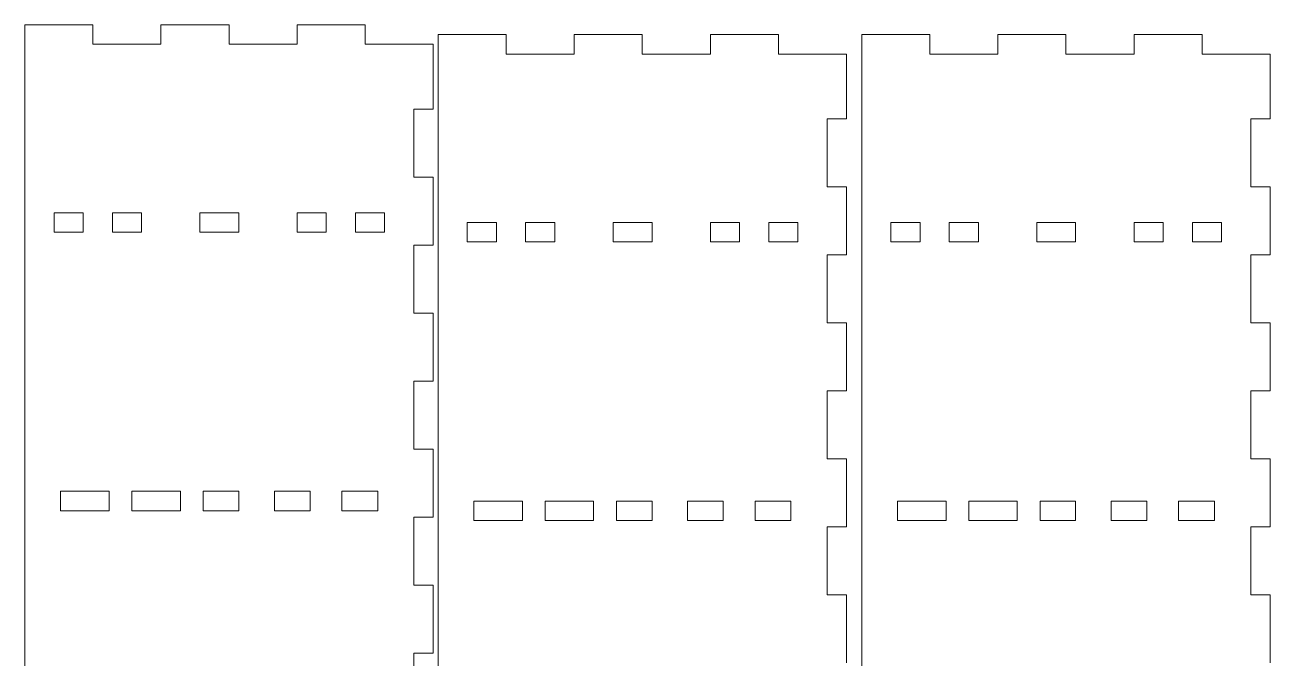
# Model space of a CAD drawing. Header units: inches. Extents: x 5 to 605, y -424 to -26.
# Drawn here: x 269.9 to 462, y -124.1 to -26.3 of the extents above; entities that cross this region are included whole.
import ezdxf

# ---------------------------------------------------------------- set-up
doc = ezdxf.new("R2010")
doc.units = ezdxf.units.IN
doc.header["$MEASUREMENT"] = 0
doc.layers.add('Layer 1', color=7, linetype='Continuous')

# ---------------------------------------------------------------- blocks, each defined once
blk = doc.blocks.new('block 499')
at = {"layer": 'Layer 1', "lineweight": 0}
blk.add_lwpolyline([(459.03, -82.82), (462.03, -82.82)], dxfattribs=at)
blk = doc.blocks.new('block 500')
at = {"layer": 'Layer 1', "lineweight": 0}
blk.add_lwpolyline([(459.03, -93.32), (462.03, -93.32)], dxfattribs=at)
blk = doc.blocks.new('block 501')
at = {"layer": 'Layer 1', "lineweight": 0}
blk.add_lwpolyline([(459.03, -103.82), (462.03, -103.82)], dxfattribs=at)
blk = doc.blocks.new('block 502')
at = {"layer": 'Layer 1', "lineweight": 0}
blk.add_lwpolyline([(459.03, -114.32), (462.03, -114.32)], dxfattribs=at)
blk = doc.blocks.new('block 505')
at = {"layer": 'Layer 1', "lineweight": 0}
blk.add_lwpolyline([(459.03, -40.82), (462.03, -40.82)], dxfattribs=at)
blk = doc.blocks.new('block 506')
at = {"layer": 'Layer 1', "lineweight": 0}
blk.add_lwpolyline([(459.03, -51.32), (462.03, -51.32)], dxfattribs=at)
blk = doc.blocks.new('block 507')
at = {"layer": 'Layer 1', "lineweight": 0}
blk.add_lwpolyline([(459.03, -61.82), (462.03, -61.82)], dxfattribs=at)
blk = doc.blocks.new('block 508')
at = {"layer": 'Layer 1', "lineweight": 0}
blk.add_lwpolyline([(459.03, -72.32), (462.03, -72.32)], dxfattribs=at)
blk = doc.blocks.new('block 509')
at = {"layer": 'Layer 1', "lineweight": 0}
blk.add_lwpolyline([(399.03, -27.82), (409.53, -27.82)], dxfattribs=at)
blk = doc.blocks.new('block 510')
at = {"layer": 'Layer 1', "lineweight": 0}
blk.add_lwpolyline([(451.53, -30.82), (462.03, -30.82)], dxfattribs=at)
blk = doc.blocks.new('block 511')
at = {"layer": 'Layer 1', "lineweight": 0}
blk.add_lwpolyline([(441.03, -27.82), (451.53, -27.82)], dxfattribs=at)
blk = doc.blocks.new('block 512')
at = {"layer": 'Layer 1', "lineweight": 0}
blk.add_lwpolyline([(409.53, -30.82), (420.03, -30.82)], dxfattribs=at)
blk = doc.blocks.new('block 513')
at = {"layer": 'Layer 1', "lineweight": 0}
blk.add_lwpolyline([(420.03, -27.82), (430.53, -27.82)], dxfattribs=at)
blk = doc.blocks.new('block 514')
at = {"layer": 'Layer 1', "lineweight": 0}
blk.add_lwpolyline([(430.53, -30.82), (441.03, -30.82)], dxfattribs=at)
blk = doc.blocks.new('block 527')
at = {"layer": 'Layer 1', "lineweight": 0}
blk.add_lwpolyline([(393.67, -82.82), (396.67, -82.82)], dxfattribs=at)
blk = doc.blocks.new('block 528')
at = {"layer": 'Layer 1', "lineweight": 0}
blk.add_lwpolyline([(393.67, -93.32), (396.67, -93.32)], dxfattribs=at)
blk = doc.blocks.new('block 529')
at = {"layer": 'Layer 1', "lineweight": 0}
blk.add_lwpolyline([(393.67, -103.82), (396.67, -103.82)], dxfattribs=at)
blk = doc.blocks.new('block 530')
at = {"layer": 'Layer 1', "lineweight": 0}
blk.add_lwpolyline([(393.67, -114.32), (396.67, -114.32)], dxfattribs=at)
blk = doc.blocks.new('block 533')
at = {"layer": 'Layer 1', "lineweight": 0}
blk.add_lwpolyline([(393.67, -40.82), (396.67, -40.82)], dxfattribs=at)
blk = doc.blocks.new('block 534')
at = {"layer": 'Layer 1', "lineweight": 0}
blk.add_lwpolyline([(393.67, -51.32), (396.67, -51.32)], dxfattribs=at)
blk = doc.blocks.new('block 535')
at = {"layer": 'Layer 1', "lineweight": 0}
blk.add_lwpolyline([(393.67, -61.82), (396.67, -61.82)], dxfattribs=at)
blk = doc.blocks.new('block 536')
at = {"layer": 'Layer 1', "lineweight": 0}
blk.add_lwpolyline([(393.67, -72.32), (396.67, -72.32)], dxfattribs=at)
blk = doc.blocks.new('block 537')
at = {"layer": 'Layer 1', "lineweight": 0}
blk.add_lwpolyline([(333.67, -27.82), (344.17, -27.82)], dxfattribs=at)
blk = doc.blocks.new('block 538')
at = {"layer": 'Layer 1', "lineweight": 0}
blk.add_lwpolyline([(386.17, -30.82), (396.67, -30.82)], dxfattribs=at)
blk = doc.blocks.new('block 539')
at = {"layer": 'Layer 1', "lineweight": 0}
blk.add_lwpolyline([(375.67, -27.82), (386.17, -27.82)], dxfattribs=at)
blk = doc.blocks.new('block 540')
at = {"layer": 'Layer 1', "lineweight": 0}
blk.add_lwpolyline([(344.17, -30.82), (354.67, -30.82)], dxfattribs=at)
blk = doc.blocks.new('block 541')
at = {"layer": 'Layer 1', "lineweight": 0}
blk.add_lwpolyline([(354.67, -27.82), (365.17, -27.82)], dxfattribs=at)
blk = doc.blocks.new('block 542')
at = {"layer": 'Layer 1', "lineweight": 0}
blk.add_lwpolyline([(365.17, -30.82), (375.67, -30.82)], dxfattribs=at)
blk = doc.blocks.new('block 555')
at = {"layer": 'Layer 1', "lineweight": 0}
blk.add_lwpolyline([(329.92, -81.31), (332.92, -81.31)], dxfattribs=at)
blk = doc.blocks.new('block 556')
at = {"layer": 'Layer 1', "lineweight": 0}
blk.add_lwpolyline([(329.92, -91.81), (332.92, -91.81)], dxfattribs=at)
blk = doc.blocks.new('block 557')
at = {"layer": 'Layer 1', "lineweight": 0}
blk.add_lwpolyline([(329.92, -102.31), (332.92, -102.31)], dxfattribs=at)
blk = doc.blocks.new('block 558')
at = {"layer": 'Layer 1', "lineweight": 0}
blk.add_lwpolyline([(329.92, -112.81), (332.92, -112.81)], dxfattribs=at)
blk = doc.blocks.new('block 559')
at = {"layer": 'Layer 1', "lineweight": 0}
blk.add_lwpolyline([(329.92, -123.31), (332.92, -123.31)], dxfattribs=at)
blk = doc.blocks.new('block 561')
at = {"layer": 'Layer 1', "lineweight": 0}
blk.add_lwpolyline([(329.92, -39.31), (332.92, -39.31)], dxfattribs=at)
blk = doc.blocks.new('block 562')
at = {"layer": 'Layer 1', "lineweight": 0}
blk.add_lwpolyline([(329.92, -49.81), (332.92, -49.81)], dxfattribs=at)
blk = doc.blocks.new('block 563')
at = {"layer": 'Layer 1', "lineweight": 0}
blk.add_lwpolyline([(329.92, -60.31), (332.92, -60.31)], dxfattribs=at)
blk = doc.blocks.new('block 564')
at = {"layer": 'Layer 1', "lineweight": 0}
blk.add_lwpolyline([(329.92, -70.81), (332.92, -70.81)], dxfattribs=at)
blk = doc.blocks.new('block 565')
at = {"layer": 'Layer 1', "lineweight": 0}
blk.add_lwpolyline([(269.92, -26.31), (280.42, -26.31)], dxfattribs=at)
blk = doc.blocks.new('block 566')
at = {"layer": 'Layer 1', "lineweight": 0}
blk.add_lwpolyline([(322.42, -29.31), (332.92, -29.31)], dxfattribs=at)
blk = doc.blocks.new('block 567')
at = {"layer": 'Layer 1', "lineweight": 0}
blk.add_lwpolyline([(311.92, -26.31), (322.42, -26.31)], dxfattribs=at)
blk = doc.blocks.new('block 568')
at = {"layer": 'Layer 1', "lineweight": 0}
blk.add_lwpolyline([(280.42, -29.31), (290.92, -29.31)], dxfattribs=at)
blk = doc.blocks.new('block 569')
at = {"layer": 'Layer 1', "lineweight": 0}
blk.add_lwpolyline([(290.92, -26.31), (301.42, -26.31)], dxfattribs=at)
blk = doc.blocks.new('block 570')
at = {"layer": 'Layer 1', "lineweight": 0}
blk.add_lwpolyline([(301.42, -29.31), (311.92, -29.31)], dxfattribs=at)
blk = doc.blocks.new('block 912')
at = {"layer": 'Layer 1', "lineweight": 0}
blk.add_lwpolyline([(399.03, -27.82), (399.03, -208.82)], dxfattribs=at)
blk = doc.blocks.new('block 913')
at = {"layer": 'Layer 1', "lineweight": 0}
blk.add_lwpolyline([(462.03, -124.82), (462.03, -114.32)], dxfattribs=at)
blk = doc.blocks.new('block 914')
at = {"layer": 'Layer 1', "lineweight": 0}
blk.add_lwpolyline([(450.03, -59.82), (454.53, -59.82)], dxfattribs=at)
blk = doc.blocks.new('block 915')
at = {"layer": 'Layer 1', "lineweight": 0}
blk.add_lwpolyline([(450.03, -56.82), (454.53, -56.82)], dxfattribs=at)
blk = doc.blocks.new('block 916')
at = {"layer": 'Layer 1', "lineweight": 0}
blk.add_lwpolyline([(459.03, -114.32), (459.03, -103.82)], dxfattribs=at)
blk = doc.blocks.new('block 917')
at = {"layer": 'Layer 1', "lineweight": 0}
blk.add_lwpolyline([(432.03, -59.82), (432.03, -56.82)], dxfattribs=at)
blk = doc.blocks.new('block 918')
at = {"layer": 'Layer 1', "lineweight": 0}
blk.add_lwpolyline([(426.03, -59.82), (426.03, -56.82)], dxfattribs=at)
blk = doc.blocks.new('block 919')
at = {"layer": 'Layer 1', "lineweight": 0}
blk.add_lwpolyline([(417.03, -59.82), (417.03, -56.82)], dxfattribs=at)
blk = doc.blocks.new('block 920')
at = {"layer": 'Layer 1', "lineweight": 0}
blk.add_lwpolyline([(408.03, -59.82), (408.03, -56.82)], dxfattribs=at)
blk = doc.blocks.new('block 921')
at = {"layer": 'Layer 1', "lineweight": 0}
blk.add_lwpolyline([(403.53, -59.82), (403.53, -56.82)], dxfattribs=at)
blk = doc.blocks.new('block 922')
at = {"layer": 'Layer 1', "lineweight": 0}
blk.add_lwpolyline([(412.53, -59.82), (412.53, -56.82)], dxfattribs=at)
blk = doc.blocks.new('block 923')
at = {"layer": 'Layer 1', "lineweight": 0}
blk.add_lwpolyline([(441.03, -59.82), (441.03, -56.82)], dxfattribs=at)
blk = doc.blocks.new('block 924')
at = {"layer": 'Layer 1', "lineweight": 0}
blk.add_lwpolyline([(450.03, -59.82), (450.03, -56.82)], dxfattribs=at)
blk = doc.blocks.new('block 925')
at = {"layer": 'Layer 1', "lineweight": 0}
blk.add_lwpolyline([(454.53, -59.82), (454.53, -56.82)], dxfattribs=at)
blk = doc.blocks.new('block 926')
at = {"layer": 'Layer 1', "lineweight": 0}
blk.add_lwpolyline([(445.53, -59.82), (445.53, -56.82)], dxfattribs=at)
blk = doc.blocks.new('block 927')
at = {"layer": 'Layer 1', "lineweight": 0}
blk.add_lwpolyline([(403.53, -56.82), (408.03, -56.82)], dxfattribs=at)
blk = doc.blocks.new('block 928')
at = {"layer": 'Layer 1', "lineweight": 0}
blk.add_lwpolyline([(403.53, -59.82), (408.03, -59.82)], dxfattribs=at)
blk = doc.blocks.new('block 929')
at = {"layer": 'Layer 1', "lineweight": 0}
blk.add_lwpolyline([(412.53, -56.82), (417.03, -56.82)], dxfattribs=at)
blk = doc.blocks.new('block 930')
at = {"layer": 'Layer 1', "lineweight": 0}
blk.add_lwpolyline([(412.53, -59.82), (417.03, -59.82)], dxfattribs=at)
blk = doc.blocks.new('block 931')
at = {"layer": 'Layer 1', "lineweight": 0}
blk.add_lwpolyline([(426.03, -56.82), (432.03, -56.82)], dxfattribs=at)
blk = doc.blocks.new('block 932')
at = {"layer": 'Layer 1', "lineweight": 0}
blk.add_lwpolyline([(426.03, -59.82), (432.03, -59.82)], dxfattribs=at)
blk = doc.blocks.new('block 933')
at = {"layer": 'Layer 1', "lineweight": 0}
blk.add_lwpolyline([(441.03, -56.82), (445.53, -56.82)], dxfattribs=at)
blk = doc.blocks.new('block 934')
at = {"layer": 'Layer 1', "lineweight": 0}
blk.add_lwpolyline([(441.03, -59.82), (445.53, -59.82)], dxfattribs=at)
blk = doc.blocks.new('block 935')
at = {"layer": 'Layer 1', "lineweight": 0}
blk.add_lwpolyline([(462.03, -40.82), (462.03, -30.82)], dxfattribs=at)
blk = doc.blocks.new('block 936')
at = {"layer": 'Layer 1', "lineweight": 0}
blk.add_lwpolyline([(459.03, -51.32), (459.03, -40.82)], dxfattribs=at)
blk = doc.blocks.new('block 937')
at = {"layer": 'Layer 1', "lineweight": 0}
blk.add_lwpolyline([(462.03, -61.82), (462.03, -51.32)], dxfattribs=at)
blk = doc.blocks.new('block 938')
at = {"layer": 'Layer 1', "lineweight": 0}
blk.add_lwpolyline([(459.03, -72.32), (459.03, -61.82)], dxfattribs=at)
blk = doc.blocks.new('block 939')
at = {"layer": 'Layer 1', "lineweight": 0}
blk.add_lwpolyline([(462.03, -82.82), (462.03, -72.32)], dxfattribs=at)
blk = doc.blocks.new('block 940')
at = {"layer": 'Layer 1', "lineweight": 0}
blk.add_lwpolyline([(459.03, -93.32), (459.03, -82.82)], dxfattribs=at)
blk = doc.blocks.new('block 941')
at = {"layer": 'Layer 1', "lineweight": 0}
blk.add_lwpolyline([(462.03, -103.82), (462.03, -93.32)], dxfattribs=at)
blk = doc.blocks.new('block 950')
at = {"layer": 'Layer 1', "lineweight": 0}
blk.add_lwpolyline([(333.67, -27.82), (333.67, -208.82)], dxfattribs=at)
blk = doc.blocks.new('block 951')
at = {"layer": 'Layer 1', "lineweight": 0}
blk.add_lwpolyline([(396.67, -124.82), (396.67, -114.32)], dxfattribs=at)
blk = doc.blocks.new('block 952')
at = {"layer": 'Layer 1', "lineweight": 0}
blk.add_lwpolyline([(384.67, -59.82), (389.17, -59.82)], dxfattribs=at)
blk = doc.blocks.new('block 953')
at = {"layer": 'Layer 1', "lineweight": 0}
blk.add_lwpolyline([(384.67, -56.82), (389.17, -56.82)], dxfattribs=at)
blk = doc.blocks.new('block 954')
at = {"layer": 'Layer 1', "lineweight": 0}
blk.add_lwpolyline([(393.67, -114.32), (393.67, -103.82)], dxfattribs=at)
blk = doc.blocks.new('block 955')
at = {"layer": 'Layer 1', "lineweight": 0}
blk.add_lwpolyline([(366.67, -59.82), (366.67, -56.82)], dxfattribs=at)
blk = doc.blocks.new('block 956')
at = {"layer": 'Layer 1', "lineweight": 0}
blk.add_lwpolyline([(360.67, -59.82), (360.67, -56.82)], dxfattribs=at)
blk = doc.blocks.new('block 957')
at = {"layer": 'Layer 1', "lineweight": 0}
blk.add_lwpolyline([(351.67, -59.82), (351.67, -56.82)], dxfattribs=at)
blk = doc.blocks.new('block 958')
at = {"layer": 'Layer 1', "lineweight": 0}
blk.add_lwpolyline([(342.67, -59.82), (342.67, -56.82)], dxfattribs=at)
blk = doc.blocks.new('block 959')
at = {"layer": 'Layer 1', "lineweight": 0}
blk.add_lwpolyline([(338.17, -59.82), (338.17, -56.82)], dxfattribs=at)
blk = doc.blocks.new('block 960')
at = {"layer": 'Layer 1', "lineweight": 0}
blk.add_lwpolyline([(347.17, -59.82), (347.17, -56.82)], dxfattribs=at)
blk = doc.blocks.new('block 961')
at = {"layer": 'Layer 1', "lineweight": 0}
blk.add_lwpolyline([(375.67, -59.82), (375.67, -56.82)], dxfattribs=at)
blk = doc.blocks.new('block 962')
at = {"layer": 'Layer 1', "lineweight": 0}
blk.add_lwpolyline([(384.67, -59.82), (384.67, -56.82)], dxfattribs=at)
blk = doc.blocks.new('block 963')
at = {"layer": 'Layer 1', "lineweight": 0}
blk.add_lwpolyline([(389.17, -59.82), (389.17, -56.82)], dxfattribs=at)
blk = doc.blocks.new('block 964')
at = {"layer": 'Layer 1', "lineweight": 0}
blk.add_lwpolyline([(380.17, -59.82), (380.17, -56.82)], dxfattribs=at)
blk = doc.blocks.new('block 965')
at = {"layer": 'Layer 1', "lineweight": 0}
blk.add_lwpolyline([(338.17, -56.82), (342.67, -56.82)], dxfattribs=at)
blk = doc.blocks.new('block 966')
at = {"layer": 'Layer 1', "lineweight": 0}
blk.add_lwpolyline([(338.17, -59.82), (342.67, -59.82)], dxfattribs=at)
blk = doc.blocks.new('block 967')
at = {"layer": 'Layer 1', "lineweight": 0}
blk.add_lwpolyline([(347.17, -56.82), (351.67, -56.82)], dxfattribs=at)
blk = doc.blocks.new('block 968')
at = {"layer": 'Layer 1', "lineweight": 0}
blk.add_lwpolyline([(347.17, -59.82), (351.67, -59.82)], dxfattribs=at)
blk = doc.blocks.new('block 969')
at = {"layer": 'Layer 1', "lineweight": 0}
blk.add_lwpolyline([(360.67, -56.82), (366.67, -56.82)], dxfattribs=at)
blk = doc.blocks.new('block 970')
at = {"layer": 'Layer 1', "lineweight": 0}
blk.add_lwpolyline([(360.67, -59.82), (366.67, -59.82)], dxfattribs=at)
blk = doc.blocks.new('block 971')
at = {"layer": 'Layer 1', "lineweight": 0}
blk.add_lwpolyline([(375.67, -56.82), (380.17, -56.82)], dxfattribs=at)
blk = doc.blocks.new('block 972')
at = {"layer": 'Layer 1', "lineweight": 0}
blk.add_lwpolyline([(375.67, -59.82), (380.17, -59.82)], dxfattribs=at)
blk = doc.blocks.new('block 973')
at = {"layer": 'Layer 1', "lineweight": 0}
blk.add_lwpolyline([(396.67, -40.82), (396.67, -30.82)], dxfattribs=at)
blk = doc.blocks.new('block 974')
at = {"layer": 'Layer 1', "lineweight": 0}
blk.add_lwpolyline([(393.67, -51.32), (393.67, -40.82)], dxfattribs=at)
blk = doc.blocks.new('block 975')
at = {"layer": 'Layer 1', "lineweight": 0}
blk.add_lwpolyline([(396.67, -61.82), (396.67, -51.32)], dxfattribs=at)
blk = doc.blocks.new('block 976')
at = {"layer": 'Layer 1', "lineweight": 0}
blk.add_lwpolyline([(393.67, -72.32), (393.67, -61.82)], dxfattribs=at)
blk = doc.blocks.new('block 977')
at = {"layer": 'Layer 1', "lineweight": 0}
blk.add_lwpolyline([(396.67, -82.82), (396.67, -72.32)], dxfattribs=at)
blk = doc.blocks.new('block 978')
at = {"layer": 'Layer 1', "lineweight": 0}
blk.add_lwpolyline([(393.67, -93.32), (393.67, -82.82)], dxfattribs=at)
blk = doc.blocks.new('block 979')
at = {"layer": 'Layer 1', "lineweight": 0}
blk.add_lwpolyline([(396.67, -103.82), (396.67, -93.32)], dxfattribs=at)
blk = doc.blocks.new('block 988')
at = {"layer": 'Layer 1', "lineweight": 0}
blk.add_lwpolyline([(269.92, -26.31), (269.92, -207.31)], dxfattribs=at)
blk = doc.blocks.new('block 989')
at = {"layer": 'Layer 1', "lineweight": 0}
blk.add_lwpolyline([(332.92, -123.31), (332.92, -112.81)], dxfattribs=at)
blk = doc.blocks.new('block 990')
at = {"layer": 'Layer 1', "lineweight": 0}
blk.add_lwpolyline([(320.92, -58.31), (325.42, -58.31)], dxfattribs=at)
blk = doc.blocks.new('block 991')
at = {"layer": 'Layer 1', "lineweight": 0}
blk.add_lwpolyline([(320.92, -55.31), (325.42, -55.31)], dxfattribs=at)
blk = doc.blocks.new('block 992')
at = {"layer": 'Layer 1', "lineweight": 0}
blk.add_lwpolyline([(329.92, -112.81), (329.92, -102.31)], dxfattribs=at)
blk = doc.blocks.new('block 993')
at = {"layer": 'Layer 1', "lineweight": 0}
blk.add_lwpolyline([(302.92, -58.31), (302.92, -55.31)], dxfattribs=at)
blk = doc.blocks.new('block 994')
at = {"layer": 'Layer 1', "lineweight": 0}
blk.add_lwpolyline([(296.92, -58.31), (296.92, -55.31)], dxfattribs=at)
blk = doc.blocks.new('block 995')
at = {"layer": 'Layer 1', "lineweight": 0}
blk.add_lwpolyline([(287.92, -58.31), (287.92, -55.31)], dxfattribs=at)
blk = doc.blocks.new('block 996')
at = {"layer": 'Layer 1', "lineweight": 0}
blk.add_lwpolyline([(278.92, -58.31), (278.92, -55.31)], dxfattribs=at)
blk = doc.blocks.new('block 997')
at = {"layer": 'Layer 1', "lineweight": 0}
blk.add_lwpolyline([(274.42, -58.31), (274.42, -55.31)], dxfattribs=at)
blk = doc.blocks.new('block 998')
at = {"layer": 'Layer 1', "lineweight": 0}
blk.add_lwpolyline([(283.42, -58.31), (283.42, -55.31)], dxfattribs=at)
blk = doc.blocks.new('block 999')
at = {"layer": 'Layer 1', "lineweight": 0}
blk.add_lwpolyline([(311.92, -58.31), (311.92, -55.31)], dxfattribs=at)
blk = doc.blocks.new('block 1000')
at = {"layer": 'Layer 1', "lineweight": 0}
blk.add_lwpolyline([(320.92, -58.31), (320.92, -55.31)], dxfattribs=at)
blk = doc.blocks.new('block 1001')
at = {"layer": 'Layer 1', "lineweight": 0}
blk.add_lwpolyline([(325.42, -58.31), (325.42, -55.31)], dxfattribs=at)
blk = doc.blocks.new('block 1002')
at = {"layer": 'Layer 1', "lineweight": 0}
blk.add_lwpolyline([(316.42, -58.31), (316.42, -55.31)], dxfattribs=at)
blk = doc.blocks.new('block 1003')
at = {"layer": 'Layer 1', "lineweight": 0}
blk.add_lwpolyline([(274.42, -55.31), (278.92, -55.31)], dxfattribs=at)
blk = doc.blocks.new('block 1004')
at = {"layer": 'Layer 1', "lineweight": 0}
blk.add_lwpolyline([(274.42, -58.31), (278.92, -58.31)], dxfattribs=at)
blk = doc.blocks.new('block 1005')
at = {"layer": 'Layer 1', "lineweight": 0}
blk.add_lwpolyline([(283.42, -55.31), (287.92, -55.31)], dxfattribs=at)
blk = doc.blocks.new('block 1006')
at = {"layer": 'Layer 1', "lineweight": 0}
blk.add_lwpolyline([(283.42, -58.31), (287.92, -58.31)], dxfattribs=at)
blk = doc.blocks.new('block 1007')
at = {"layer": 'Layer 1', "lineweight": 0}
blk.add_lwpolyline([(296.92, -55.31), (302.92, -55.31)], dxfattribs=at)
blk = doc.blocks.new('block 1008')
at = {"layer": 'Layer 1', "lineweight": 0}
blk.add_lwpolyline([(296.92, -58.31), (302.92, -58.31)], dxfattribs=at)
blk = doc.blocks.new('block 1009')
at = {"layer": 'Layer 1', "lineweight": 0}
blk.add_lwpolyline([(311.92, -55.31), (316.42, -55.31)], dxfattribs=at)
blk = doc.blocks.new('block 1010')
at = {"layer": 'Layer 1', "lineweight": 0}
blk.add_lwpolyline([(311.92, -58.31), (316.42, -58.31)], dxfattribs=at)
blk = doc.blocks.new('block 1011')
at = {"layer": 'Layer 1', "lineweight": 0}
blk.add_lwpolyline([(332.92, -39.31), (332.92, -29.31)], dxfattribs=at)
blk = doc.blocks.new('block 1012')
at = {"layer": 'Layer 1', "lineweight": 0}
blk.add_lwpolyline([(329.92, -49.81), (329.92, -39.31)], dxfattribs=at)
blk = doc.blocks.new('block 1013')
at = {"layer": 'Layer 1', "lineweight": 0}
blk.add_lwpolyline([(332.92, -60.31), (332.92, -49.81)], dxfattribs=at)
blk = doc.blocks.new('block 1014')
at = {"layer": 'Layer 1', "lineweight": 0}
blk.add_lwpolyline([(329.92, -70.81), (329.92, -60.31)], dxfattribs=at)
blk = doc.blocks.new('block 1015')
at = {"layer": 'Layer 1', "lineweight": 0}
blk.add_lwpolyline([(332.92, -81.31), (332.92, -70.81)], dxfattribs=at)
blk = doc.blocks.new('block 1016')
at = {"layer": 'Layer 1', "lineweight": 0}
blk.add_lwpolyline([(329.92, -91.81), (329.92, -81.31)], dxfattribs=at)
blk = doc.blocks.new('block 1017')
at = {"layer": 'Layer 1', "lineweight": 0}
blk.add_lwpolyline([(332.92, -102.31), (332.92, -91.81)], dxfattribs=at)
blk = doc.blocks.new('block 1025')
at = {"layer": 'Layer 1', "lineweight": 0}
blk.add_lwpolyline([(329.92, -133.81), (329.92, -123.31)], dxfattribs=at)
blk = doc.blocks.new('block 1099')
at = {"layer": 'Layer 1', "lineweight": 0}
blk.add_lwpolyline([(423.03, -99.82), (423.03, -102.82)], dxfattribs=at)
blk = doc.blocks.new('block 1100')
at = {"layer": 'Layer 1', "lineweight": 0}
blk.add_lwpolyline([(412.03, -99.82), (412.03, -102.82)], dxfattribs=at)
blk = doc.blocks.new('block 1101')
at = {"layer": 'Layer 1', "lineweight": 0}
blk.add_lwpolyline([(451.53, -27.82), (451.53, -30.82)], dxfattribs=at)
blk = doc.blocks.new('block 1102')
at = {"layer": 'Layer 1', "lineweight": 0}
blk.add_lwpolyline([(441.03, -27.82), (441.03, -30.82)], dxfattribs=at)
blk = doc.blocks.new('block 1103')
at = {"layer": 'Layer 1', "lineweight": 0}
blk.add_lwpolyline([(430.53, -27.82), (430.53, -30.82)], dxfattribs=at)
blk = doc.blocks.new('block 1104')
at = {"layer": 'Layer 1', "lineweight": 0}
blk.add_lwpolyline([(420.03, -27.82), (420.03, -30.82)], dxfattribs=at)
blk = doc.blocks.new('block 1105')
at = {"layer": 'Layer 1', "lineweight": 0}
blk.add_lwpolyline([(409.53, -27.82), (409.53, -30.82)], dxfattribs=at)
blk = doc.blocks.new('block 1118')
at = {"layer": 'Layer 1', "lineweight": 0}
blk.add_lwpolyline([(357.67, -99.82), (357.67, -102.82)], dxfattribs=at)
blk = doc.blocks.new('block 1119')
at = {"layer": 'Layer 1', "lineweight": 0}
blk.add_lwpolyline([(346.67, -99.82), (346.67, -102.82)], dxfattribs=at)
blk = doc.blocks.new('block 1120')
at = {"layer": 'Layer 1', "lineweight": 0}
blk.add_lwpolyline([(386.17, -27.82), (386.17, -30.82)], dxfattribs=at)
blk = doc.blocks.new('block 1121')
at = {"layer": 'Layer 1', "lineweight": 0}
blk.add_lwpolyline([(375.67, -27.82), (375.67, -30.82)], dxfattribs=at)
blk = doc.blocks.new('block 1122')
at = {"layer": 'Layer 1', "lineweight": 0}
blk.add_lwpolyline([(365.17, -27.82), (365.17, -30.82)], dxfattribs=at)
blk = doc.blocks.new('block 1123')
at = {"layer": 'Layer 1', "lineweight": 0}
blk.add_lwpolyline([(354.67, -27.82), (354.67, -30.82)], dxfattribs=at)
blk = doc.blocks.new('block 1124')
at = {"layer": 'Layer 1', "lineweight": 0}
blk.add_lwpolyline([(344.17, -27.82), (344.17, -30.82)], dxfattribs=at)
blk = doc.blocks.new('block 1137')
at = {"layer": 'Layer 1', "lineweight": 0}
blk.add_lwpolyline([(293.92, -98.31), (293.92, -101.31)], dxfattribs=at)
blk = doc.blocks.new('block 1138')
at = {"layer": 'Layer 1', "lineweight": 0}
blk.add_lwpolyline([(282.92, -98.31), (282.92, -101.31)], dxfattribs=at)
blk = doc.blocks.new('block 1139')
at = {"layer": 'Layer 1', "lineweight": 0}
blk.add_lwpolyline([(322.42, -26.31), (322.42, -29.31)], dxfattribs=at)
blk = doc.blocks.new('block 1140')
at = {"layer": 'Layer 1', "lineweight": 0}
blk.add_lwpolyline([(311.92, -26.31), (311.92, -29.31)], dxfattribs=at)
blk = doc.blocks.new('block 1141')
at = {"layer": 'Layer 1', "lineweight": 0}
blk.add_lwpolyline([(301.42, -26.31), (301.42, -29.31)], dxfattribs=at)
blk = doc.blocks.new('block 1142')
at = {"layer": 'Layer 1', "lineweight": 0}
blk.add_lwpolyline([(290.92, -26.31), (290.92, -29.31)], dxfattribs=at)
blk = doc.blocks.new('block 1143')
at = {"layer": 'Layer 1', "lineweight": 0}
blk.add_lwpolyline([(280.42, -26.31), (280.42, -29.31)], dxfattribs=at)
blk = doc.blocks.new('block 1571')
at = {"layer": 'Layer 1', "lineweight": 0}
blk.add_lwpolyline([(437.53, -99.82), (443.03, -99.82)], dxfattribs=at)
blk = doc.blocks.new('block 1572')
at = {"layer": 'Layer 1', "lineweight": 0}
blk.add_lwpolyline([(404.53, -99.82), (404.53, -102.82)], dxfattribs=at)
blk = doc.blocks.new('block 1573')
at = {"layer": 'Layer 1', "lineweight": 0}
blk.add_lwpolyline([(415.53, -99.82), (415.53, -102.82)], dxfattribs=at)
blk = doc.blocks.new('block 1574')
at = {"layer": 'Layer 1', "lineweight": 0}
blk.add_lwpolyline([(426.53, -99.82), (426.53, -102.82)], dxfattribs=at)
blk = doc.blocks.new('block 1575')
at = {"layer": 'Layer 1', "lineweight": 0}
blk.add_lwpolyline([(432.03, -99.82), (432.03, -102.82)], dxfattribs=at)
blk = doc.blocks.new('block 1576')
at = {"layer": 'Layer 1', "lineweight": 0}
blk.add_lwpolyline([(437.53, -99.82), (437.53, -102.82)], dxfattribs=at)
blk = doc.blocks.new('block 1577')
at = {"layer": 'Layer 1', "lineweight": 0}
blk.add_lwpolyline([(443.03, -99.82), (443.03, -102.82)], dxfattribs=at)
blk = doc.blocks.new('block 1578')
at = {"layer": 'Layer 1', "lineweight": 0}
blk.add_lwpolyline([(404.53, -99.82), (412.03, -99.82)], dxfattribs=at)
blk = doc.blocks.new('block 1579')
at = {"layer": 'Layer 1', "lineweight": 0}
blk.add_lwpolyline([(415.53, -99.82), (423.03, -99.82)], dxfattribs=at)
blk = doc.blocks.new('block 1580')
at = {"layer": 'Layer 1', "lineweight": 0}
blk.add_lwpolyline([(426.53, -99.82), (432.03, -99.82)], dxfattribs=at)
blk = doc.blocks.new('block 1581')
at = {"layer": 'Layer 1', "lineweight": 0}
blk.add_lwpolyline([(453.47, -99.82), (447.92, -99.82)], dxfattribs=at)
blk = doc.blocks.new('block 1582')
at = {"layer": 'Layer 1', "lineweight": 0}
blk.add_lwpolyline([(453.47, -99.82), (453.47, -102.82)], dxfattribs=at)
blk = doc.blocks.new('block 1583')
at = {"layer": 'Layer 1', "lineweight": 0}
blk.add_lwpolyline([(447.92, -99.82), (447.92, -102.82)], dxfattribs=at)
blk = doc.blocks.new('block 1584')
at = {"layer": 'Layer 1', "lineweight": 0}
blk.add_lwpolyline([(447.92, -102.82), (453.47, -102.82)], dxfattribs=at)
blk = doc.blocks.new('block 1585')
at = {"layer": 'Layer 1', "lineweight": 0}
blk.add_lwpolyline([(404.53, -102.82), (412.03, -102.82)], dxfattribs=at)
blk = doc.blocks.new('block 1586')
at = {"layer": 'Layer 1', "lineweight": 0}
blk.add_lwpolyline([(415.53, -102.82), (423.03, -102.82)], dxfattribs=at)
blk = doc.blocks.new('block 1587')
at = {"layer": 'Layer 1', "lineweight": 0}
blk.add_lwpolyline([(426.53, -102.82), (432.03, -102.82)], dxfattribs=at)
blk = doc.blocks.new('block 1588')
at = {"layer": 'Layer 1', "lineweight": 0}
blk.add_lwpolyline([(437.53, -102.82), (443.03, -102.82)], dxfattribs=at)
blk = doc.blocks.new('block 1589')
at = {"layer": 'Layer 1', "lineweight": 0}
blk.add_lwpolyline([(372.17, -99.82), (377.67, -99.82)], dxfattribs=at)
blk = doc.blocks.new('block 1590')
at = {"layer": 'Layer 1', "lineweight": 0}
blk.add_lwpolyline([(339.17, -99.82), (339.17, -102.82)], dxfattribs=at)
blk = doc.blocks.new('block 1591')
at = {"layer": 'Layer 1', "lineweight": 0}
blk.add_lwpolyline([(350.17, -99.82), (350.17, -102.82)], dxfattribs=at)
blk = doc.blocks.new('block 1592')
at = {"layer": 'Layer 1', "lineweight": 0}
blk.add_lwpolyline([(361.17, -99.82), (361.17, -102.82)], dxfattribs=at)
blk = doc.blocks.new('block 1593')
at = {"layer": 'Layer 1', "lineweight": 0}
blk.add_lwpolyline([(366.67, -99.82), (366.67, -102.82)], dxfattribs=at)
blk = doc.blocks.new('block 1594')
at = {"layer": 'Layer 1', "lineweight": 0}
blk.add_lwpolyline([(372.17, -99.82), (372.17, -102.82)], dxfattribs=at)
blk = doc.blocks.new('block 1595')
at = {"layer": 'Layer 1', "lineweight": 0}
blk.add_lwpolyline([(377.67, -99.82), (377.67, -102.82)], dxfattribs=at)
blk = doc.blocks.new('block 1596')
at = {"layer": 'Layer 1', "lineweight": 0}
blk.add_lwpolyline([(339.17, -99.82), (346.67, -99.82)], dxfattribs=at)
blk = doc.blocks.new('block 1597')
at = {"layer": 'Layer 1', "lineweight": 0}
blk.add_lwpolyline([(350.17, -99.82), (357.67, -99.82)], dxfattribs=at)
blk = doc.blocks.new('block 1598')
at = {"layer": 'Layer 1', "lineweight": 0}
blk.add_lwpolyline([(361.17, -99.82), (366.67, -99.82)], dxfattribs=at)
blk = doc.blocks.new('block 1599')
at = {"layer": 'Layer 1', "lineweight": 0}
blk.add_lwpolyline([(388.11, -99.82), (382.56, -99.82)], dxfattribs=at)
blk = doc.blocks.new('block 1600')
at = {"layer": 'Layer 1', "lineweight": 0}
blk.add_lwpolyline([(388.11, -99.82), (388.11, -102.82)], dxfattribs=at)
blk = doc.blocks.new('block 1601')
at = {"layer": 'Layer 1', "lineweight": 0}
blk.add_lwpolyline([(382.56, -99.82), (382.56, -102.82)], dxfattribs=at)
blk = doc.blocks.new('block 1602')
at = {"layer": 'Layer 1', "lineweight": 0}
blk.add_lwpolyline([(382.56, -102.82), (388.11, -102.82)], dxfattribs=at)
blk = doc.blocks.new('block 1603')
at = {"layer": 'Layer 1', "lineweight": 0}
blk.add_lwpolyline([(339.17, -102.82), (346.67, -102.82)], dxfattribs=at)
blk = doc.blocks.new('block 1604')
at = {"layer": 'Layer 1', "lineweight": 0}
blk.add_lwpolyline([(350.17, -102.82), (357.67, -102.82)], dxfattribs=at)
blk = doc.blocks.new('block 1605')
at = {"layer": 'Layer 1', "lineweight": 0}
blk.add_lwpolyline([(361.17, -102.82), (366.67, -102.82)], dxfattribs=at)
blk = doc.blocks.new('block 1606')
at = {"layer": 'Layer 1', "lineweight": 0}
blk.add_lwpolyline([(372.17, -102.82), (377.67, -102.82)], dxfattribs=at)
blk = doc.blocks.new('block 1607')
at = {"layer": 'Layer 1', "lineweight": 0}
blk.add_lwpolyline([(308.42, -98.31), (313.92, -98.31)], dxfattribs=at)
blk = doc.blocks.new('block 1608')
at = {"layer": 'Layer 1', "lineweight": 0}
blk.add_lwpolyline([(275.42, -98.31), (275.42, -101.31)], dxfattribs=at)
blk = doc.blocks.new('block 1609')
at = {"layer": 'Layer 1', "lineweight": 0}
blk.add_lwpolyline([(286.42, -98.31), (286.42, -101.31)], dxfattribs=at)
blk = doc.blocks.new('block 1610')
at = {"layer": 'Layer 1', "lineweight": 0}
blk.add_lwpolyline([(297.42, -98.31), (297.42, -101.31)], dxfattribs=at)
blk = doc.blocks.new('block 1611')
at = {"layer": 'Layer 1', "lineweight": 0}
blk.add_lwpolyline([(302.92, -98.31), (302.92, -101.31)], dxfattribs=at)
blk = doc.blocks.new('block 1612')
at = {"layer": 'Layer 1', "lineweight": 0}
blk.add_lwpolyline([(308.42, -98.31), (308.42, -101.31)], dxfattribs=at)
blk = doc.blocks.new('block 1613')
at = {"layer": 'Layer 1', "lineweight": 0}
blk.add_lwpolyline([(313.92, -98.31), (313.92, -101.31)], dxfattribs=at)
blk = doc.blocks.new('block 1614')
at = {"layer": 'Layer 1', "lineweight": 0}
blk.add_lwpolyline([(275.42, -98.31), (282.92, -98.31)], dxfattribs=at)
blk = doc.blocks.new('block 1615')
at = {"layer": 'Layer 1', "lineweight": 0}
blk.add_lwpolyline([(286.42, -98.31), (293.92, -98.31)], dxfattribs=at)
blk = doc.blocks.new('block 1616')
at = {"layer": 'Layer 1', "lineweight": 0}
blk.add_lwpolyline([(297.42, -98.31), (302.92, -98.31)], dxfattribs=at)
blk = doc.blocks.new('block 1617')
at = {"layer": 'Layer 1', "lineweight": 0}
blk.add_lwpolyline([(324.37, -98.31), (318.81, -98.31)], dxfattribs=at)
blk = doc.blocks.new('block 1618')
at = {"layer": 'Layer 1', "lineweight": 0}
blk.add_lwpolyline([(324.37, -98.31), (324.37, -101.31)], dxfattribs=at)
blk = doc.blocks.new('block 1619')
at = {"layer": 'Layer 1', "lineweight": 0}
blk.add_lwpolyline([(318.81, -98.31), (318.81, -101.31)], dxfattribs=at)
blk = doc.blocks.new('block 1620')
at = {"layer": 'Layer 1', "lineweight": 0}
blk.add_lwpolyline([(318.81, -101.31), (324.37, -101.31)], dxfattribs=at)
blk = doc.blocks.new('block 1621')
at = {"layer": 'Layer 1', "lineweight": 0}
blk.add_lwpolyline([(275.42, -101.31), (282.92, -101.31)], dxfattribs=at)
blk = doc.blocks.new('block 1622')
at = {"layer": 'Layer 1', "lineweight": 0}
blk.add_lwpolyline([(286.42, -101.31), (293.92, -101.31)], dxfattribs=at)
blk = doc.blocks.new('block 1623')
at = {"layer": 'Layer 1', "lineweight": 0}
blk.add_lwpolyline([(297.42, -101.31), (302.92, -101.31)], dxfattribs=at)
blk = doc.blocks.new('block 1624')
at = {"layer": 'Layer 1', "lineweight": 0}
blk.add_lwpolyline([(308.42, -101.31), (313.92, -101.31)], dxfattribs=at)

msp = doc.modelspace()

# ---------------------------------------------------------------- block references
at = {"layer": 'Layer 1'}
for name in ['block 565', 'block 988', 'block 1143', 'block 569', 'block 1142', 'block 1141', 'block 567', 'block 1140', 'block 1139', 'block 537', 'block 950', 'block 1124', 'block 541', 'block 1123', 'block 1122', 'block 539', 'block 1121', 'block 1120', 'block 509', 'block 912', 'block 1105', 'block 513', 'block 1104', 'block 1103', 'block 511', 'block 1102', 'block 1101', 'block 568', 'block 570', 'block 566', 'block 1011', 'block 540', 'block 542', 'block 538', 'block 973', 'block 512', 'block 514', 'block 510', 'block 935', 'block 561', 'block 1012', 'block 533', 'block 974', 'block 505', 'block 936', 'block 562', 'block 1013', 'block 534', 'block 975', 'block 506', 'block 937', 'block 997', 'block 1003', 'block 996', 'block 998', 'block 1005', 'block 995', 'block 994', 'block 1007', 'block 993', 'block 999', 'block 1009', 'block 1002', 'block 991', 'block 1000', 'block 1001', 'block 959', 'block 965', 'block 958', 'block 960', 'block 967', 'block 957', 'block 956', 'block 969', 'block 955', 'block 961', 'block 971', 'block 964', 'block 953', 'block 962', 'block 963', 'block 921', 'block 927', 'block 920', 'block 922', 'block 929', 'block 919', 'block 918', 'block 931', 'block 917', 'block 923', 'block 933', 'block 926', 'block 915', 'block 924', 'block 925', 'block 1004', 'block 1006', 'block 1008', 'block 1010', 'block 990', 'block 563', 'block 1014', 'block 966', 'block 968', 'block 970', 'block 972', 'block 952', 'block 928', 'block 930', 'block 932', 'block 934', 'block 914', 'block 535', 'block 976', 'block 507', 'block 938', 'block 564', 'block 1015', 'block 536', 'block 977', 'block 508', 'block 939', 'block 555', 'block 1016', 'block 527', 'block 978', 'block 499', 'block 940', 'block 556', 'block 1017', 'block 528', 'block 979', 'block 500', 'block 941', 'block 1608', 'block 1614', 'block 1138', 'block 1609', 'block 1615', 'block 1137', 'block 1610', 'block 1616', 'block 1611', 'block 1607', 'block 1612', 'block 1613', 'block 1617', 'block 1619', 'block 1618', 'block 1590', 'block 1596', 'block 1119', 'block 1591', 'block 1597', 'block 1118', 'block 1592', 'block 1598', 'block 1593', 'block 1589', 'block 1594', 'block 1595', 'block 1599', 'block 1601', 'block 1600', 'block 1572', 'block 1578', 'block 1100', 'block 1573', 'block 1579', 'block 1099', 'block 1574', 'block 1580', 'block 1575', 'block 1571', 'block 1576', 'block 1577', 'block 1581', 'block 1583', 'block 1582', 'block 1621', 'block 1622', 'block 1623', 'block 1624', 'block 1620', 'block 557', 'block 992', 'block 1603', 'block 1604', 'block 1605', 'block 1606', 'block 1602', 'block 1585', 'block 1586', 'block 1587', 'block 1588', 'block 1584', 'block 529', 'block 954', 'block 501', 'block 916', 'block 558', 'block 989', 'block 530', 'block 951', 'block 502', 'block 913', 'block 559', 'block 1025']:
    msp.add_blockref(name, (0, 0), dxfattribs=at)

doc.saveas('drawing.dxf')
